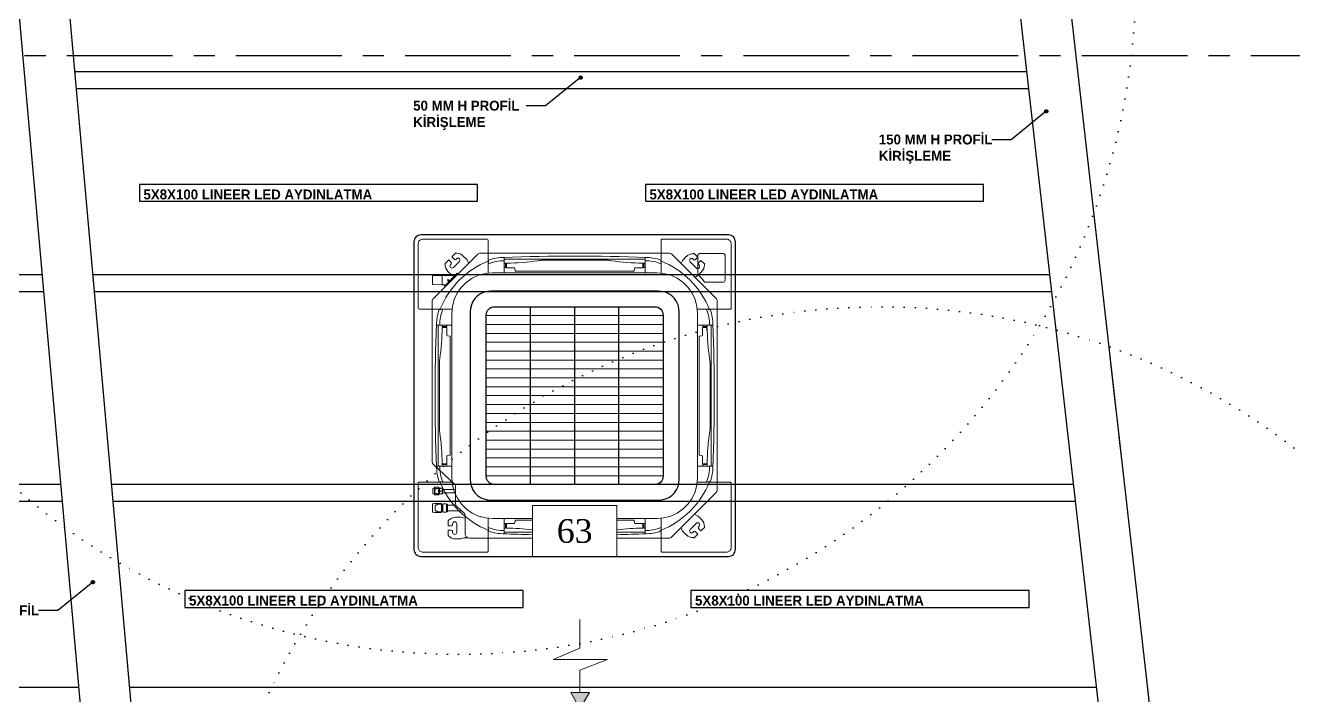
# Model space of a CAD drawing. Header units: millimetres. Extents: x 933584 to 974011, y 4545988 to 4553664.
# Drawn here: x 958302.5 to 958677.4, y 4550650.3 to 4550848.4 of the extents above; entities that cross this region are included whole.
import ezdxf
from ezdxf.enums import TextEntityAlignment as Align

# ---------------------------------------------------------------- set-up
doc = ezdxf.new("R2010")
doc.units = ezdxf.units.MM
for name, pattern in [('568_AVN_KES_01$0$HIDDEN', [0.375, 0.25, -0.125]), ('CENTER', [2, 1.25, -0.25, 0.25, -0.25]), ('DOT2', [3.175, 0, -3.175]), ('HIDDEN', [9.525, 6.35, -3.175]), ('HIDDEN2', [4.7625, 3.175, -1.5875])]:
    doc.linetypes.add(name, pattern=pattern)
doc.layers.get('0').update_dxf_attribs({"color": 255})
for name, color, linetype in [('0-LNS-SLN', 6, 'Continuous'), ('0-LNS-SPL', 13, '568_AVN_KES_01$0$HIDDEN'), ('0-LNS-VLF', 11, 'Continuous'), ('2-SPS-STC', 3, 'Continuous')]:
    doc.layers.add(name, color=color, linetype=linetype)
for name, color, linetype, lineweight in [('_MSMEP_HT_EMİŞ_EKİPMANLARI', 183, 'Continuous', 18), ('_MSMEP_KLİMA_CİHAZLAR', 32, 'Continuous', 25), ('_MSMEP_YT_SPRİNKLER', 1, 'Continuous', 30), ('mimariKIRIS', 251, 'HIDDEN2', 0)]:
    doc.layers.add(name, color=color, linetype=linetype, lineweight=lineweight)
doc.styles.add('Century Gothic_B_3', font='GOTHICB.TTF', dxfattribs={"height": 4})
doc.styles.get("Standard").update_dxf_attribs({"font": 'times.ttf'})

# ---------------------------------------------------------------- blocks, each defined once
blk = doc.blocks.new('vbxcb')
at = {"layer": 'mimariKIRIS', "ltscale": 5}
blk.add_lwpolyline([(942835.91, 4549901.91), (942876.99, 4549538.97), (943141.16, 4549441.35)], dxfattribs=at)
blk = doc.blocks.new('FVGDVG')
at = {"layer": '_MSMEP_HT_EMİŞ_EKİPMANLARI', "color": 7, "ltscale": 20}
for p, q in [((947765.3, 4552506.9), (947765.4, 4552591.8)), ((947765.3, 4552506.9), (947686.3, 4552473.2)), ((947686.3, 4552473.2), (947846.9, 4552473)), ((947846.9, 4552473), (947765.2, 4552441.3)), ((947765.1, 4552375.2), (947765.2, 4552441.3)), ((947342.8, 4552084.7), (947376.5, 4552163.7)), ((947376.5, 4552163.7), (947376.7, 4552003.1)), ((948154.5, 4552163.7), (948154.2, 4552003.1)), ((948188.2, 4552084.7), (948154.5, 4552163.7)), ((947342.8, 4552084.7), (947257.9, 4552084.6)), ((947376.7, 4552003.1), (947408.5, 4552084.8)), ((947474.5, 4552084.9), (947408.5, 4552084.8)), ((948056.5, 4552084.9), (948122.5, 4552084.8)), ((948154.2, 4552003.1), (948122.5, 4552084.8)), ((948188.2, 4552084.7), (948273.1, 4552084.6)), ((947765.1, 4551793.5), (947765.2, 4551727.5)), ((947846.9, 4551695.8), (947765.2, 4551727.5)), ((947686.3, 4551695.5), (947846.9, 4551695.8)), ((947765.3, 4551661.8), (947686.3, 4551695.5)), ((947765.3, 4551661.8), (947765.4, 4551576.9))]:
    blk.add_line(p, q, dxfattribs=at)
at = {"layer": '_MSMEP_HT_EMİŞ_EKİPMANLARI', "color": 253, "lineweight": 0, "ltscale": 10}
for p, q in [((947575.4, 4551894.6), (947955.4, 4552274.6)), ((947955.4, 4551894.6), (947575.4, 4552274.6))]:
    blk.add_line(p, q, dxfattribs=at)
at = {"layer": '_MSMEP_HT_EMİŞ_EKİPMANLARI', "color": 7, "ltscale": 20}
for points in [[(947737.9, 4552375.3), (947793.1, 4552375.2), (947765.4, 4552327.4)], [(947474.4, 4552112.1), (947474.5, 4552056.9), (947522.3, 4552084.6)], [(948056.5, 4552112.1), (948056.5, 4552056.9), (948008.7, 4552084.6)], [(947737.9, 4551793.5), (947793.1, 4551793.6), (947765.4, 4551841.3)]]:
    blk.add_lwpolyline(points, close=True, dxfattribs=at)
at = {"layer": '_MSMEP_HT_EMİŞ_EKİPMANLARI', "ltscale": 10}
for points in [[(947575.4, 4551894.6), (947955.4, 4551894.6), (947955.4, 4552274.6), (947575.4, 4552274.6)], [(947615.4, 4551934.6), (947915.4, 4551934.6), (947915.4, 4552234.6), (947615.4, 4552234.6)]]:
    blk.add_lwpolyline(points, close=True, dxfattribs=at)
at = {"layer": '_MSMEP_HT_EMİŞ_EKİPMANLARI', "color": 253, "lineweight": 0, "ltscale": 10}
for points in [[(947647.4, 4551966.6), (947883.4, 4551966.6), (947883.4, 4552202.6), (947647.4, 4552202.6)], [(947679.4, 4551998.6), (947851.4, 4551998.6), (947851.4, 4552170.6), (947679.4, 4552170.6)], [(947711.4, 4552030.6), (947819.4, 4552030.6), (947819.4, 4552138.6), (947711.4, 4552138.6)]]:
    blk.add_lwpolyline(points, close=True, dxfattribs=at)
at = {"layer": '_MSMEP_HT_EMİŞ_EKİPMANLARI', "color": 7, "ltscale": 20}
for points in [[(947793.1, 4552375.2), (947765.4, 4552327.4), (947737.9, 4552375.3), (947765.4, 4552327.4)], [(947765.4, 4552327.4), (947737.9, 4552375.3), (947793.1, 4552375.2), (947765.4, 4552327.4)], [(947474.5, 4552056.9), (947522.3, 4552084.6), (947474.4, 4552112.1), (947522.3, 4552084.6)], [(947522.3, 4552084.6), (947474.4, 4552112.1), (947474.5, 4552056.9), (947522.3, 4552084.6)], [(948056.5, 4552056.9), (948008.7, 4552084.6), (948056.5, 4552112.1), (948008.7, 4552084.6)], [(948008.7, 4552084.6), (948056.5, 4552112.1), (948056.5, 4552056.9), (948008.7, 4552084.6)], [(947793.1, 4551793.6), (947765.4, 4551841.3), (947737.9, 4551793.5), (947765.4, 4551841.3)], [(947765.4, 4551841.3), (947737.9, 4551793.5), (947793.1, 4551793.6), (947765.4, 4551841.3)]]:
    blk.add_solid(points, dxfattribs=at)
blk = doc.blocks.new('*U1499')
at = {"lineweight": 5}
for p, q in [((-462.6, 450.7), (-462.6, 450.7)), ((-447.9, 462.9), (-258.8, 462.8)), ((255.4, 458), (255.3, 459.2)), ((255.3, 398.2), (255.3, 458)), ((447.9, 462.9), (258.8, 462.8)), ((447.9, 462.9), (450.7, 462.6)), ((450.7, 462.6), (450.7, 462.6)), ((462.9, 447.9), (462.6, 450.7)), ((462.6, 450.7), (462.6, 450.7)), ((-462.9, 447.9), (-462.8, 258.8)), ((-417.4, 287.1), (-287.3, 417.3)), ((-363.2, 410.3), (-351.6, 421.9)), ((-351.6, 421.9), (-350.4, 420.8)), ((-329.4, 412.5), (-319, 402.1)), ((-278.1, 421.1), (278.5, 421.1)), ((417.2, 287.7), (287.7, 417.3)), ((352.2, 420.8), (351.1, 419.7)), ((352.2, 420.8), (363.9, 409.1)), ((364.2, 360.9), (364.2, 415.1)), ((369.2, 420.1), (439.7, 420.1)), ((444.7, 340.1), (444.7, 415.1)), ((462.9, 447.9), (462.8, 258.8)), ((-384.1, 389.4), (-372.4, 401.1)), ((-384.1, 389.4), (-383, 388.3)), ((-372.4, 401.1), (-364.9, 393.6)), ((-367, 387.2), (-364.9, 389.3)), ((-363.2, 410.3), (-355.7, 402.8)), ((-358.6, 378.7), (-340.9, 396.4)), ((-351.5, 402.8), (-349.4, 404.9)), ((-312.6, 392), (-319, 402.1)), ((-255.6, 393.3), (-255.3, 393.6)), ((-255.6, 393.3), (-255.6, 362.4)), ((-255.2, 394.2), (-255.3, 393.8)), ((-255.3, 393.8), (-255.3, 393.8)), ((-255.3, 393.8), (-255.3, 393.7)), ((-255.3, 393.8), (-255.3, 393.8)), ((-255.3, 393.7), (-255.3, 393.6)), ((-255.3, 393.7), (-255.3, 393.7)), ((-255.3, 393.7), (-255.3, 393.7)), ((-255.3, 393.7), (-255.3, 393.7)), ((-255.3, 393.6), (-255.3, 393.6)), ((-255.1, 394.7), (-255.2, 394.2)), ((-255, 395.5), (-255.1, 395.1)), ((-255.1, 395.1), (-255.1, 394.7)), ((-254.9, 396.8), (-255, 396.4)), ((-255, 396.4), (-255, 395.9)), ((-255, 395.9), (-255, 395.5)), ((-254.9, 400.2), (-254.9, 399.3)), ((-254.9, 399.3), (-254.8, 397.8)), ((-254.8, 397.8), (-254.9, 397.2)), ((-254.8, 397.8), (-254.9, 397.2)), ((-254.9, 397.2), (-254.9, 396.8)), ((-208.2, 363), (-208.2, 407.9)), ((-208.2, 391.6), (-204.1, 391.6)), ((-208.2, 378.5), (-204.1, 378.5)), ((208, 403.5), (-208, 403.5)), ((-204.1, 391.6), (-204.1, 378.5)), ((-202.7, 390), (-204.1, 390)), ((-202.7, 380.1), (-204.1, 380.1)), ((-202.7, 390), (-202.7, 380.1)), ((-201.7, 387.9), (-202.7, 387.9)), ((-201.7, 382.2), (-202.7, 382.2)), ((-201.7, 391.8), (-201.7, 387.9)), ((-201.7, 388), (-201.7, 388)), ((-201.7, 387.9), (-201.7, 388)), ((-201.7, 387.8), (-201.7, 387.9)), ((-201.6, 387.6), (-201.7, 387.8)), ((-201.7, 382.2), (-201.6, 382.4)), ((-201.7, 382.1), (-201.7, 382.2)), ((-201.7, 382.2), (-201.7, 379.7)), ((-201.7, 382), (-201.7, 382.1)), ((-201.7, 382), (-201.7, 382)), ((-201.6, 379.7), (-201.7, 379.7)), ((-201.6, 387.4), (-201.6, 387.6)), ((-201.6, 387.1), (-201.6, 387.4)), ((-201.6, 386.8), (-201.6, 387.1)), ((-201.6, 386.5), (-201.6, 386.8)), ((-201.6, 386.2), (-201.6, 386.5)), ((-201.6, 385.8), (-201.6, 386.2)), ((-201.6, 385.4), (-201.6, 385.8)), ((-201.6, 385), (-201.6, 385.4)), ((-201.6, 384.6), (-201.6, 385)), ((-201.6, 384.2), (-201.6, 384.6)), ((-201.6, 383.9), (-201.6, 384.2)), ((-201.6, 383.5), (-201.6, 383.9)), ((-201.6, 383.2), (-201.6, 383.5)), ((-201.6, 382.9), (-201.6, 383.2)), ((-201.6, 382.6), (-201.6, 382.9)), ((-201.6, 382.4), (-201.6, 382.6)), ((-201.6, 379.2), (-201.6, 379.7)), ((-180, 378.2), (-200.6, 378.2)), ((-175.7, 368.9), (-177.1, 375.8)), ((-93.6, 400.1), (0, 400.1)), ((93.6, 400.1), (0, 400.1)), ((175.7, 368.9), (177.1, 375.8)), ((180, 378.2), (200.6, 378.2)), ((201.6, 387.6), (201.7, 387.8)), ((201.6, 387.4), (201.6, 387.6)), ((201.6, 387.1), (201.6, 387.4)), ((201.6, 386.8), (201.6, 387.1)), ((201.6, 386.5), (201.6, 386.8)), ((201.6, 386.2), (201.6, 386.5)), ((201.6, 385.8), (201.6, 386.2)), ((201.6, 385.4), (201.6, 385.8)), ((201.6, 385), (201.6, 385.4)), ((201.6, 384.6), (201.6, 385)), ((201.6, 384.2), (201.6, 384.6)), ((201.6, 383.9), (201.6, 384.2)), ((201.6, 383.5), (201.6, 383.9)), ((201.6, 383.2), (201.6, 383.5)), ((201.6, 382.9), (201.6, 383.2)), ((201.6, 382.6), (201.6, 382.9)), ((201.6, 382.4), (201.6, 382.6)), ((201.7, 382.2), (201.6, 382.4)), ((201.6, 379.7), (201.7, 379.7)), ((201.6, 379.2), (201.6, 379.7)), ((201.7, 391.8), (201.7, 387.9)), ((201.7, 387.9), (201.7, 388)), ((201.7, 388), (201.7, 388)), ((201.7, 387.9), (202.6, 387.9)), ((201.7, 387.8), (201.7, 387.9)), ((201.7, 382.1), (201.7, 382.2)), ((201.7, 382.2), (202.6, 382.2)), ((201.7, 382.2), (201.7, 379.7)), ((201.7, 382), (201.7, 382.1)), ((201.7, 382), (201.7, 382)), ((202.6, 390), (204.1, 390)), ((202.6, 390), (202.6, 380.1)), ((202.6, 380.1), (204.1, 380.1)), ((204.1, 391.6), (204.1, 378.5)), ((208.2, 391.6), (204.1, 391.6)), ((208.2, 378.5), (204.1, 378.5)), ((208.2, 363), (208.2, 407.9)), ((254.9, 399.3), (254.8, 397.8)), ((254.8, 397.8), (254.9, 397.2)), ((254.8, 397.8), (254.9, 397.2)), ((254.9, 400.2), (254.9, 399.3)), ((254.9, 397.2), (254.9, 396.8)), ((254.9, 396.8), (255, 396.4)), ((255, 396.4), (255, 395.9)), ((255, 395.9), (255, 395.5)), ((255, 395.5), (255.1, 395.1)), ((255.1, 395.1), (255.1, 394.7)), ((255.1, 394.7), (255.2, 394.2)), ((255.2, 394.2), (255.3, 393.8)), ((255.3, 393.8), (255.3, 393.7)), ((255.3, 393.8), (255.3, 393.8)), ((255.3, 393.8), (255.3, 393.8)), ((255.3, 393.7), (255.3, 393.7)), ((255.3, 393.7), (255.3, 393.6)), ((255.3, 393.7), (255.3, 393.7)), ((255.3, 393.7), (255.3, 393.7)), ((255.3, 393.6), (255.3, 393.6)), ((255.6, 393.3), (255.3, 393.6)), ((255.6, 393.3), (255.6, 362.4)), ((314.3, 390.6), (319.6, 400.9)), ((330, 411.3), (319.6, 400.9)), ((341.5, 395.3), (359.2, 377.6)), ((350, 403.8), (352.1, 401.7)), ((363.9, 409.1), (356.4, 401.7)), ((373.1, 400), (365.6, 392.5)), ((365.6, 388.2), (367.7, 386.1)), ((373.1, 400), (384.7, 388.3)), ((384.7, 388.3), (383.6, 387.2)), ((-420, 353.2), (-420, 329.1)), ((-392, 354.7), (-419.1, 354.2)), ((-392, 354.9), (-354.7, 354.9)), ((-392, 354.9), (-392, 327.4)), ((-347.1, 361.7), (-383.9, 324.9)), ((-374, 343.3), (-376.1, 341.2)), ((-371.9, 336.9), (-376.1, 341.2)), ((-374.6, 367.2), (-364.2, 356.8)), ((-369.8, 339), (-374, 343.3)), ((-360.5, 354.9), (-364.2, 356.8)), ((-345, 359.5), (-347.1, 361.7)), ((-174.8, 368.1), (0, 368.1)), ((174.8, 368.1), (0, 368.1)), ((321.8, 358.7), (321.8, 358.7)), ((355.3, 349.6), (364.9, 355.7)), ((375.3, 366.1), (364.9, 355.7)), ((-419.1, 328.1), (-392, 327.7)), ((-392, 327.4), (-384.8, 327.4)), ((-381.8, 322.8), (-386.4, 327.4)), ((386.6, 335.1), (439.7, 335.1)), ((-421.2, 277.9), (-421.2, -193.4)), ((-398.2, 255.3), (-459.2, 255.3)), ((-400.1, 254.9), (-399.3, 254.9)), ((-399.3, 254.9), (-397.8, 254.9)), ((-397.8, 254.8), (-397.2, 254.9)), ((-397.8, 254.9), (-397.2, 254.9)), ((-397.2, 254.9), (-396.8, 254.9)), ((-396.8, 254.9), (-396.3, 255)), ((-396.3, 255), (-395.9, 255)), ((-395.9, 255), (-395.5, 255)), ((-395.5, 255), (-395.1, 255.1)), ((-395.1, 255.1), (-394.7, 255.2)), ((-394.7, 255.2), (-394.2, 255.2)), ((-394.2, 255.2), (-393.8, 255.3)), ((-393.8, 255.3), (-393.7, 255.3)), ((-393.8, 255.3), (-393.8, 255.3)), ((-393.8, 255.3), (-393.8, 255.3)), ((-393.7, 255.3), (-393.7, 255.3)), ((-393.7, 255.3), (-393.7, 255.3)), ((-393.7, 255.3), (-393.6, 255.3)), ((-393.7, 255.3), (-393.7, 255.3)), ((-393.3, 255.6), (-393.6, 255.3)), ((-393.6, 255.3), (-393.6, 255.3)), ((-393.3, 255.6), (-362.4, 255.6)), ((-261.5, 236.7), (261.5, 236.7)), ((393.3, 255.6), (362.4, 255.6)), ((393.3, 255.6), (393.6, 255.3)), ((393.6, 255.3), (393.6, 255.3)), ((393.7, 255.3), (393.6, 255.3)), ((393.7, 255.3), (393.7, 255.3)), ((393.7, 255.3), (393.7, 255.3)), ((393.7, 255.3), (393.7, 255.3)), ((393.8, 255.3), (393.7, 255.3)), ((393.8, 255.3), (393.8, 255.3)), ((393.8, 255.3), (393.8, 255.3)), ((394.2, 255.2), (393.8, 255.3)), ((394.7, 255.2), (394.2, 255.2)), ((395.1, 255.1), (394.7, 255.2)), ((395.5, 255), (395.1, 255.1)), ((395.9, 255), (395.5, 255)), ((396.3, 255), (395.9, 255)), ((396.8, 254.9), (396.3, 255)), ((397.2, 254.9), (396.8, 254.9)), ((397.8, 254.9), (397.2, 254.9)), ((397.8, 254.8), (397.2, 254.9)), ((399.3, 254.9), (397.8, 254.9)), ((398.2, 255.3), (458, 255.3)), ((400.1, 254.9), (399.3, 254.9)), ((458, 255.4), (459.2, 255.3)), ((-363, 208.2), (-407.9, 208.2)), ((-403.5, 208), (-403.5, -208)), ((-391.8, 201.7), (-387.8, 201.7)), ((-391.5, 208.2), (-391.5, 204.1)), ((-391.5, 204.1), (-378.4, 204.1)), ((-389.9, 202.7), (-389.9, 204.1)), ((-389.9, 202.7), (-380, 202.7)), ((-388, 201.7), (-388, 201.7)), ((-387.9, 201.7), (-388, 201.7)), ((-387.8, 201.7), (-387.9, 201.7)), ((-387.8, 201.7), (-387.8, 202.7)), ((-387.6, 201.7), (-387.8, 201.7)), ((-387.4, 201.6), (-387.6, 201.7)), ((-387.1, 201.6), (-387.4, 201.6)), ((-386.8, 201.6), (-387.1, 201.6)), ((-386.5, 201.6), (-386.8, 201.6)), ((-386.1, 201.6), (-386.5, 201.6)), ((-385.8, 201.6), (-386.1, 201.6)), ((-385.4, 201.6), (-385.8, 201.6)), ((-385, 201.6), (-385.4, 201.6)), ((-384.6, 201.6), (-385, 201.6)), ((-384.2, 201.6), (-384.6, 201.6)), ((-383.9, 201.6), (-384.2, 201.6)), ((-383.5, 201.6), (-383.9, 201.6)), ((-383.2, 201.6), (-383.5, 201.6)), ((-382.9, 201.6), (-383.2, 201.6)), ((-382.6, 201.6), (-382.9, 201.6)), ((-382.4, 201.7), (-382.6, 201.6)), ((-382.2, 201.7), (-382.4, 201.7)), ((-382.1, 201.7), (-382.2, 201.7)), ((-382.1, 201.7), (-382.1, 202.7)), ((-382, 201.7), (-382.1, 201.7)), ((-382.1, 201.7), (-379.7, 201.7)), ((-382, 201.7), (-382, 201.7)), ((-380, 202.7), (-380, 204.1)), ((-379.7, 201.6), (-379.7, 201.7)), ((-379.2, 201.6), (-379.7, 201.6)), ((-378.4, 208.2), (-378.4, 204.1)), ((-378.2, 180), (-378.2, 200.6)), ((-261.5, 210.4), (261.5, 210.4)), ((363, 208.2), (407.9, 208.2)), ((378.2, 180), (378.2, 200.6)), ((378.4, 208.2), (378.4, 204.1)), ((391.5, 204.1), (378.4, 204.1)), ((379.2, 201.6), (379.7, 201.6)), ((382.1, 201.7), (379.7, 201.7)), ((379.7, 201.6), (379.7, 201.7)), ((380, 202.7), (380, 204.1)), ((389.9, 202.7), (380, 202.7)), ((382, 201.7), (382, 201.7)), ((382, 201.7), (382.1, 201.7)), ((382.1, 201.7), (382.1, 202.7)), ((382.1, 201.7), (382.2, 201.7)), ((382.2, 201.7), (382.4, 201.7)), ((382.4, 201.7), (382.6, 201.6)), ((382.6, 201.6), (382.9, 201.6)), ((382.9, 201.6), (383.2, 201.6)), ((383.2, 201.6), (383.5, 201.6)), ((383.5, 201.6), (383.9, 201.6)), ((383.9, 201.6), (384.2, 201.6)), ((384.2, 201.6), (384.6, 201.6)), ((384.6, 201.6), (385, 201.6)), ((385, 201.6), (385.4, 201.6)), ((385.4, 201.6), (385.8, 201.6)), ((385.8, 201.6), (386.1, 201.6)), ((386.1, 201.6), (386.5, 201.6)), ((386.5, 201.6), (386.8, 201.6)), ((386.8, 201.6), (387.1, 201.6)), ((387.1, 201.6), (387.4, 201.6)), ((387.4, 201.6), (387.6, 201.7)), ((387.6, 201.7), (387.8, 201.7)), ((387.8, 201.7), (387.8, 202.7)), ((387.8, 201.7), (387.9, 201.7)), ((391.8, 201.7), (387.8, 201.7)), ((387.9, 201.7), (388, 201.7)), ((388, 201.7), (388, 201.7)), ((389.9, 202.7), (389.9, 204.1)), ((391.5, 208.2), (391.5, 204.1)), ((403.5, -208), (403.5, 208)), ((-368.9, 175.7), (-375.7, 177.1)), ((-368.1, 174.8), (-368.1, 0)), ((-261.5, 184.1), (261.5, 184.1)), ((-261.5, 157.8), (261.5, 157.8)), ((368.1, 174.8), (368.1, 0)), ((368.9, 175.7), (375.7, 177.1)), ((-261.5, 131.5), (261.5, 131.5)), ((-400.1, 93.6), (-400.1, 0)), ((-261.5, 105.2), (261.5, 105.2)), ((-261.5, 78.9), (261.5, 78.9)), ((400.1, 93.6), (400.1, 0)), ((-261.5, 52.6), (261.5, 52.6)), ((-400.1, -93.6), (-400.1, 0)), ((-368.1, -174.7), (-368.1, 0)), ((-261.5, 26.3), (261.5, 26.3)), ((-261.5, 0), (261.5, 0)), ((368.1, -174.7), (368.1, 0)), ((400.1, -93.6), (400.1, 0)), ((-261.5, -26.3), (261.5, -26.3)), ((-261.5, -52.6), (261.5, -52.6)), ((-261.5, -78.9), (261.5, -78.9)), ((-261.5, -105.2), (261.5, -105.2)), ((-261.5, -131.5), (261.5, -131.5)), ((-378.2, -180), (-378.2, -200.5)), ((-368.9, -175.7), (-375.7, -177.1)), ((-261.5, -157.8), (261.5, -157.8)), ((-261.5, -184.1), (261.5, -184.1)), ((368.9, -175.7), (375.7, -177.1)), ((378.2, -180), (378.2, -200.5)), ((-416.5, -204.4), (-355.4, -261.2)), ((-363, -208.2), (-407.9, -208.2)), ((-391.8, -201.7), (-387.8, -201.7)), ((-391.5, -204), (-378.4, -204)), ((-391.5, -208.2), (-391.5, -204)), ((-389.9, -202.6), (-389.9, -204)), ((-389.9, -202.6), (-380, -202.6)), ((-388, -201.7), (-388, -201.7)), ((-387.9, -201.7), (-388, -201.7)), ((-387.8, -201.6), (-387.9, -201.7)), ((-387.6, -201.6), (-387.8, -201.6)), ((-387.8, -201.7), (-387.8, -202.6)), ((-387.4, -201.6), (-387.6, -201.6)), ((-387.1, -201.6), (-387.4, -201.6)), ((-386.8, -201.6), (-387.1, -201.6)), ((-386.5, -201.6), (-386.8, -201.6)), ((-386.1, -201.6), (-386.5, -201.6)), ((-385.8, -201.6), (-386.1, -201.6)), ((-385.4, -201.6), (-385.8, -201.6)), ((-385, -201.6), (-385.4, -201.6)), ((-384.6, -201.6), (-385, -201.6)), ((-384.2, -201.6), (-384.6, -201.6)), ((-383.9, -201.6), (-384.2, -201.6)), ((-383.5, -201.6), (-383.9, -201.6)), ((-383.2, -201.6), (-383.5, -201.6)), ((-382.9, -201.6), (-383.2, -201.6)), ((-382.6, -201.6), (-382.9, -201.6)), ((-382.4, -201.6), (-382.6, -201.6)), ((-382.2, -201.6), (-382.4, -201.6)), ((-382.1, -201.7), (-382.2, -201.6)), ((-382, -201.7), (-382.1, -201.7)), ((-382.1, -201.7), (-382.1, -202.6)), ((-382.1, -201.7), (-379.7, -201.7)), ((-382, -201.7), (-382, -201.7)), ((-380, -202.6), (-380, -204)), ((-379.2, -201.5), (-379.7, -201.5)), ((-379.7, -201.5), (-379.7, -201.7)), ((-378.4, -208.2), (-378.4, -204)), ((-261.5, -210.4), (261.5, -210.4)), ((363, -208.2), (407.9, -208.2)), ((378.4, -208.2), (378.4, -204)), ((391.5, -204), (378.4, -204)), ((379.2, -201.5), (379.7, -201.5)), ((379.7, -201.5), (379.7, -201.7)), ((382.1, -201.7), (379.7, -201.7)), ((380, -202.6), (380, -204)), ((389.9, -202.6), (380, -202.6)), ((382, -201.7), (382.1, -201.7)), ((382, -201.7), (382, -201.7)), ((382.1, -201.7), (382.2, -201.6)), ((382.1, -201.7), (382.1, -202.6)), ((382.2, -201.6), (382.4, -201.6)), ((382.4, -201.6), (382.6, -201.6)), ((382.6, -201.6), (382.9, -201.6)), ((382.9, -201.6), (383.2, -201.6)), ((383.2, -201.6), (383.5, -201.6)), ((383.5, -201.6), (383.9, -201.6)), ((383.9, -201.6), (384.2, -201.6)), ((384.2, -201.6), (384.6, -201.6)), ((384.6, -201.6), (385, -201.6)), ((385, -201.6), (385.4, -201.6)), ((385.4, -201.6), (385.8, -201.6)), ((385.8, -201.6), (386.1, -201.6)), ((386.1, -201.6), (386.5, -201.6)), ((386.5, -201.6), (386.8, -201.6)), ((386.8, -201.6), (387.1, -201.6)), ((387.1, -201.6), (387.4, -201.6)), ((387.4, -201.6), (387.6, -201.6)), ((387.6, -201.6), (387.8, -201.6)), ((387.8, -201.6), (387.9, -201.7)), ((387.8, -201.7), (387.8, -202.6)), ((391.8, -201.7), (387.8, -201.7)), ((387.9, -201.7), (388, -201.7)), ((388, -201.7), (388, -201.7)), ((389.9, -202.6), (389.9, -204)), ((391.5, -208.2), (391.5, -204)), ((-462.9, -447.9), (-462.8, -258.8)), ((-458, -255.4), (-459.2, -255.3)), ((-398.2, -255.3), (-458, -255.3)), ((-400.1, -254.8), (-399.3, -254.9)), ((-399.3, -254.9), (-397.8, -254.8)), ((-397.8, -254.8), (-397.2, -254.9)), ((-397.8, -254.8), (-397.2, -254.9)), ((-397.2, -254.9), (-396.8, -254.9)), ((-396.8, -254.9), (-396.3, -254.9)), ((-396.3, -254.9), (-395.9, -255)), ((-395.9, -255), (-395.5, -255)), ((-395.5, -255), (-395.1, -255.1)), ((-395.1, -255.1), (-394.7, -255.1)), ((-394.7, -255.1), (-394.2, -255.2)), ((-394.2, -255.2), (-393.8, -255.3)), ((-393.8, -255.3), (-393.7, -255.3)), ((-393.8, -255.3), (-393.8, -255.3)), ((-393.8, -255.3), (-393.8, -255.3)), ((-393.7, -255.3), (-393.6, -255.3)), ((-393.7, -255.3), (-393.7, -255.3)), ((-393.7, -255.3), (-393.7, -255.3)), ((-393.7, -255.3), (-393.7, -255.3)), ((-393.6, -255.3), (-393.6, -255.3)), ((-393.3, -255.6), (-393.6, -255.3)), ((-393.3, -255.6), (-362.4, -255.6)), ((-261.5, -236.7), (261.5, -236.7)), ((393.3, -255.6), (362.4, -255.6)), ((393.3, -255.6), (393.6, -255.3)), ((393.7, -255.3), (393.6, -255.3)), ((393.6, -255.3), (393.6, -255.3)), ((393.7, -255.3), (393.7, -255.3)), ((393.7, -255.3), (393.7, -255.3)), ((393.7, -255.3), (393.7, -255.3)), ((393.8, -255.3), (393.7, -255.3)), ((394.2, -255.2), (393.8, -255.3)), ((393.8, -255.3), (393.8, -255.3)), ((393.8, -255.3), (393.8, -255.3)), ((394.7, -255.1), (394.2, -255.2)), ((395.1, -255.1), (394.7, -255.1)), ((395.5, -255), (395.1, -255.1)), ((395.9, -255), (395.5, -255)), ((396.3, -254.9), (395.9, -255)), ((396.8, -254.9), (396.3, -254.9)), ((397.2, -254.9), (396.8, -254.9)), ((397.8, -254.8), (397.2, -254.9)), ((397.8, -254.8), (397.2, -254.9)), ((399.3, -254.9), (397.8, -254.8)), ((398.2, -255.3), (458, -255.3)), ((400.1, -254.8), (399.3, -254.9)), ((458, -255.4), (459.2, -255.3)), ((462.9, -447.9), (462.8, -258.8)), ((-419.7, -274.5), (-419.7, -289.5)), ((-411.2, -275.3), (-414.2, -278.3)), ((-414.2, -285.8), (-414.2, -278.3)), ((-414.2, -285.8), (-411.2, -288.8)), ((-402.2, -271), (-413.5, -271)), ((-402.2, -293), (-413.5, -293)), ((-408.7, -275.3), (-411.2, -275.3)), ((-408.7, -288.8), (-411.2, -288.8)), ((-408.7, -275.3), (-408.7, -274.1)), ((-401.7, -274.1), (-408.7, -274.1)), ((-408.7, -290), (-408.7, -288.8)), ((-401.7, -290), (-408.7, -290)), ((-401.7, -271.5), (-402.2, -271)), ((-401.7, -292.5), (-402.2, -293)), ((-401.7, -271.5), (-401.7, -292.5)), ((-400.2, -274.1), (-401.7, -274.1)), ((-399.2, -275.3), (-401.7, -275.3)), ((-399.2, -288.8), (-401.7, -288.8)), ((-400.2, -290), (-401.7, -290)), ((-400.2, -290), (-400.2, -274.1)), ((-399.2, -274.7), (-398.8, -273.9)), ((-399.2, -289.4), (-399.2, -274.7)), ((-399.2, -289.4), (-398.8, -290.1)), ((-391.6, -273.9), (-398.8, -273.9)), ((-391.6, -290.1), (-398.8, -290.1)), ((-392.6, -282), (-397.8, -282)), ((-391.2, -274.7), (-391.6, -273.9)), ((-391.2, -289.4), (-391.6, -290.1)), ((-391.2, -289.4), (-391.2, -274.7)), ((-391.2, -277.3), (-352.7, -277.3)), ((-391.2, -286.8), (-352.7, -286.8)), ((-352.7, -267.4), (-352.7, -318.3)), ((417.2, -287.2), (287.1, -417.3)), ((-420, -344), (-420, -320)), ((-414.1, -318.5), (-394.5, -318.5)), ((-412.7, -325.5), (-409.7, -322.5)), ((-412.7, -338.5), (-412.7, -325.5)), ((-405.7, -322.5), (-409.7, -322.5)), ((-405.7, -322.5), (-405.7, -320.9)), ((-394, -320.9), (-405.7, -320.9)), ((-394, -319), (-394.5, -318.5)), ((-394, -345), (-394, -319)), ((-392.7, -320.9), (-394, -320.9)), ((-389.7, -322.5), (-394, -322.5)), ((-392.7, -343.1), (-392.7, -320.9)), ((-389.7, -321.6), (-388.7, -320)), ((-389.7, -342.4), (-389.7, -321.6)), ((-379.6, -320), (-388.7, -320)), ((-378.7, -321.6), (-379.6, -320)), ((-375.7, -320.9), (-379.1, -320.9)), ((-378.7, -342.4), (-378.7, -321.6)), ((-375.7, -343.1), (-375.7, -320.9)), ((-375.7, -324.1), (-351.2, -324.1)), ((-349.1, -326.7), (-327, -347.2)), ((-414.1, -345.5), (-394.5, -345.5)), ((-409.7, -341.5), (-412.7, -338.5)), ((-405.7, -341.5), (-409.7, -341.5)), ((-405.7, -343.1), (-405.7, -341.5)), ((-394, -343.1), (-405.7, -343.1)), ((-394, -345), (-394.5, -345.5)), ((-389.7, -341.5), (-394, -341.5)), ((-392.7, -343.1), (-394, -343.1)), ((-389.7, -342.4), (-388.7, -344)), ((-388.7, -344), (-379.6, -344)), ((-378.7, -342.4), (-379.6, -344)), ((-375.7, -343.1), (-379.1, -343.1)), ((-375.7, -340), (-334.8, -340)), ((-374.4, -368.5), (-372.8, -368.5)), ((-374.4, -385), (-374.4, -368.5)), ((-352.1, -359.5), (-337.3, -359.5)), ((-324.2, -362.5), (-337.3, -359.5)), ((-324.2, -353.5), (-324.2, -408.1)), ((-321.8, -358.7), (-321.8, -358.7)), ((-278.6, -357.7), (-277.8, -358)), ((-277.8, -358), (-277, -358.3)), ((-277, -358.3), (-276.1, -358.3)), ((-276.1, -358.3), (-276.1, -358.3)), ((-255.6, -393.3), (-255.6, -362.4)), ((-208.2, -363), (-208.2, -407.9)), ((-175.7, -368.9), (-177.1, -375.7)), ((-174.8, -368.1), (-125, -368.1)), ((174.8, -368.1), (125, -368.1)), ((175.7, -368.9), (177.1, -375.7)), ((208.2, -363), (208.2, -407.9)), ((255.6, -393.3), (255.6, -362.4)), ((354.1, -350.3), (364.9, -355.8)), ((375.3, -366.2), (364.9, -355.8)), ((-374.4, -385), (-363.8, -385)), ((-374.4, -414.5), (-374.4, -398)), ((-374.4, -398), (-363.8, -398)), ((-360.8, -382), (-360.8, -379)), ((-360.8, -404), (-360.8, -401)), ((-348.8, -404), (-348.8, -379)), ((-255.6, -393.3), (-255.3, -393.6)), ((-255.3, -393.7), (-255.3, -393.6)), ((-255.3, -393.6), (-255.3, -393.6)), ((-255.3, -393.6), (-255.3, -393.6)), ((-255.3, -393.7), (-255.3, -393.7)), ((-255.3, -393.7), (-255.3, -393.7)), ((-255.3, -393.8), (-255.3, -393.7)), ((-255.3, -393.8), (-255.3, -393.8)), ((-255.3, -393.8), (-255.3, -393.8)), ((-255.2, -394.2), (-255.3, -393.8)), ((-255.3, -398.2), (-255.3, -458)), ((-255.1, -394.6), (-255.2, -394.2)), ((-255.1, -395.1), (-255.1, -394.6)), ((-255, -395.5), (-255.1, -395.1)), ((-255, -395.9), (-255, -395.5)), ((-255, -396.3), (-255, -395.9)), ((-254.9, -396.8), (-255, -396.3)), ((-254.9, -397.2), (-254.9, -396.8)), ((-254.8, -397.8), (-254.9, -397.2)), ((-254.8, -397.8), (-254.9, -397.2)), ((-254.9, -399.3), (-254.8, -397.8)), ((-254.9, -400.1), (-254.9, -399.3)), ((-208.2, -378.4), (-204.1, -378.4)), ((-208.2, -391.5), (-204.1, -391.5)), ((-208, -403.5), (-125, -403.5)), ((-204.1, -391.5), (-204.1, -378.4)), ((-202.7, -380), (-204.1, -380)), ((-202.7, -389.9), (-204.1, -389.9)), ((-202.7, -389.9), (-202.7, -380)), ((-201.7, -382.1), (-202.7, -382.1)), ((-201.7, -387.8), (-202.7, -387.8)), ((-201.6, -379.7), (-201.7, -379.7)), ((-201.7, -382.1), (-201.7, -379.7)), ((-201.7, -382), (-201.7, -382.1)), ((-201.7, -382), (-201.7, -382)), ((-201.7, -382.1), (-201.7, -382.2)), ((-201.7, -382.2), (-201.6, -382.4)), ((-201.6, -387.6), (-201.7, -387.8)), ((-201.7, -391.8), (-201.7, -387.8)), ((-201.7, -387.8), (-201.7, -387.9)), ((-201.7, -387.9), (-201.7, -388)), ((-201.7, -388), (-201.7, -388)), ((-201.6, -379.2), (-201.6, -379.7)), ((-201.6, -382.4), (-201.6, -382.6)), ((-201.6, -382.6), (-201.6, -382.9)), ((-201.6, -382.9), (-201.6, -383.2)), ((-201.6, -383.2), (-201.6, -383.5)), ((-201.6, -383.5), (-201.6, -383.8)), ((-201.6, -383.8), (-201.6, -384.2)), ((-201.6, -384.2), (-201.6, -384.6)), ((-201.6, -384.6), (-201.6, -385)), ((-201.6, -385), (-201.6, -385.4)), ((-201.6, -385.4), (-201.6, -385.8)), ((-201.6, -385.8), (-201.6, -386.1)), ((-201.6, -386.1), (-201.6, -386.5)), ((-201.6, -386.5), (-201.6, -386.8)), ((-201.6, -386.8), (-201.6, -387.1)), ((-201.6, -387.1), (-201.6, -387.4)), ((-201.6, -387.4), (-201.6, -387.6)), ((-180, -378.2), (-200.6, -378.2)), ((125, -403.5), (208, -403.5)), ((180, -378.2), (200.6, -378.2)), ((201.6, -379.2), (201.6, -379.7)), ((201.6, -379.7), (201.7, -379.7)), ((201.7, -382.2), (201.6, -382.4)), ((201.6, -382.4), (201.6, -382.6)), ((201.6, -382.6), (201.6, -382.9)), ((201.6, -382.9), (201.6, -383.2)), ((201.6, -383.2), (201.6, -383.5)), ((201.6, -383.5), (201.6, -383.8)), ((201.6, -383.8), (201.6, -384.2)), ((201.6, -384.2), (201.6, -384.6)), ((201.6, -384.6), (201.6, -385)), ((201.6, -385), (201.6, -385.4)), ((201.6, -385.4), (201.6, -385.8)), ((201.6, -385.8), (201.6, -386.1)), ((201.6, -386.1), (201.6, -386.5)), ((201.6, -386.5), (201.6, -386.8)), ((201.6, -386.8), (201.6, -387.1)), ((201.6, -387.1), (201.6, -387.4)), ((201.6, -387.4), (201.6, -387.6)), ((201.6, -387.6), (201.7, -387.8)), ((201.7, -382.1), (201.7, -379.7)), ((201.7, -382), (201.7, -382.1)), ((201.7, -382), (201.7, -382)), ((201.7, -382.1), (201.7, -382.2)), ((201.7, -382.1), (202.6, -382.1)), ((201.7, -391.8), (201.7, -387.8)), ((201.7, -387.8), (202.6, -387.8)), ((201.7, -387.8), (201.7, -387.9)), ((201.7, -387.9), (201.7, -388)), ((201.7, -388), (201.7, -388)), ((202.6, -389.9), (202.6, -380)), ((202.6, -380), (204.1, -380)), ((202.6, -389.9), (204.1, -389.9)), ((204.1, -391.5), (204.1, -378.4)), ((208.2, -378.4), (204.1, -378.4)), ((208.2, -391.5), (204.1, -391.5)), ((254.8, -397.8), (254.9, -397.2)), ((254.8, -397.8), (254.9, -397.2)), ((254.9, -399.3), (254.8, -397.8)), ((254.9, -396.8), (255, -396.3)), ((254.9, -397.2), (254.9, -396.8)), ((254.9, -400.1), (254.9, -399.3)), ((255, -395.5), (255.1, -395.1)), ((255, -395.9), (255, -395.5)), ((255, -396.3), (255, -395.9)), ((255.1, -394.6), (255.2, -394.2)), ((255.1, -395.1), (255.1, -394.6)), ((255.2, -394.2), (255.3, -393.8)), ((255.6, -393.3), (255.3, -393.6)), ((255.3, -393.6), (255.3, -393.6)), ((255.3, -393.6), (255.3, -393.6)), ((255.3, -393.7), (255.3, -393.6)), ((255.3, -393.7), (255.3, -393.7)), ((255.3, -393.8), (255.3, -393.7)), ((255.3, -393.7), (255.3, -393.7)), ((255.3, -393.8), (255.3, -393.8)), ((255.3, -393.8), (255.3, -393.8)), ((255.3, -398.2), (255.3, -458)), ((313.3, -391.1), (319.6, -401.1)), ((330, -411.5), (319.6, -401.1)), ((359.2, -377.7), (341.5, -395.4)), ((352.1, -401.8), (350, -403.9)), ((363.9, -409.3), (352.2, -420.9)), ((363.9, -409.3), (356.4, -401.8)), ((367.7, -386.2), (365.6, -388.4)), ((373.1, -400.1), (365.6, -392.6)), ((384.7, -388.4), (373.1, -400.1)), ((384.7, -388.4), (383.6, -387.3)), ((-462.9, -447.9), (-462.6, -450.7)), ((-374.4, -414.5), (-372.8, -414.5)), ((-352.1, -423.5), (-337.3, -423.5)), ((-327.9, -420.5), (-337.3, -423.5)), ((-327.9, -420.5), (-315, -420.5)), ((-125, -421.1), (-311.2, -421.1)), ((277.9, -421.1), (125, -421.1)), ((352.2, -420.9), (351.1, -419.8)), ((462.9, -447.9), (462.6, -450.7)), ((-462.6, -450.7), (-462.6, -450.7)), ((-450.7, -462.6), (-450.7, -462.6)), ((-447.9, -462.9), (-450.7, -462.6)), ((-447.9, -462.9), (-258.8, -462.8)), ((-255.4, -458), (-255.3, -459.2)), ((255.4, -458), (255.3, -459.2)), ((447.9, -462.9), (258.8, -462.8)), ((447.9, -462.9), (450.7, -462.6)), ((450.7, -462.6), (450.7, -462.6)), ((462.6, -450.7), (462.6, -450.7))]:
    blk.add_line(p, q, dxfattribs=at)
at = {"lineweight": -2}
for p, q in [((-130.8, -263), (-130.8, 263)), ((0, -263), (0, 263)), ((130.6, -263), (130.6, 263))]:
    blk.add_line(p, q, dxfattribs=at)
for points in [[(-455, -475), (455, -475, 0.414214), (475, -455), (475, 455, 0.414214), (455, 475), (-455, 475, 0.414214), (-475, 455), (-475, -455, 0.414214)], [(-261.5, -238), (-261.5, 238, -0.414214), (-236.5, 263), (236.5, 263, -0.414214), (261.5, 238), (261.5, -238, -0.414214), (236.5, -263), (-236.5, -263, -0.414214)]]:
    blk.add_lwpolyline(points, format="xyb", close=True, dxfattribs=at)
at = {"lineweight": 5}
for points in [[(-255.3, 398.2), (-255.3, 459.2, 0.408936), (-258.8, 462.8)], [(417.2, -287.2, 0.198912), (421, -278), (421, 278.5, 0.198912), (417.2, 287.7)]]:
    blk.add_lwpolyline(points, format="xyb", dxfattribs=at)
blk.add_lwpolyline([(-125, -363), (-243.1, -363), (-263.7, -361.3), (-283.9, -355.9), (-302.9, -347.1), (-320.1, -335.1), (-334.9, -320.3), (-346.9, -303.1), (-355.8, -284.2), (-361.2, -263.9), (-363, -243.1), (-363, 243.1), (-361.3, 263.7), (-355.9, 283.9), (-347.1, 302.9), (-335.1, 320.1), (-320.3, 334.9), (-303.1, 346.9), (-284.2, 355.8), (-263.9, 361.2), (-243.1, 363), (243.1, 363), (263.7, 361.3), (283.9, 355.9), (302.9, 347.1), (320.1, 335.1), (334.9, 320.3), (346.9, 303.1), (355.8, 284.2), (361.2, 263.9), (363, 243.1), (363, -243.1), (361.3, -263.7), (355.9, -283.9), (347.1, -302.9), (335.1, -320.1), (320.3, -334.9), (303.1, -346.9), (284.2, -355.8), (263.9, -361.2), (243.1, -363), (125, -363)], dxfattribs=at)
at = {"lineweight": -2}
blk.add_lwpolyline([(294.8, -287), (301, -278.2), (305.5, -268.4), (308.3, -257.9), (309.2, -247.3), (309.2, 247.3), (308.3, 258), (305.5, 268.5), (300.9, 278.3), (294.7, 287.2), (287, 294.8), (278.2, 301), (268.4, 305.5), (257.9, 308.3), (247.3, 309.2), (-247.3, 309.2), (-258, 308.3), (-268.5, 305.5), (-278.3, 300.9), (-287.2, 294.7), (-294.8, 287), (-301, 278.2), (-305.5, 268.4), (-308.3, 257.9), (-309.2, 247.3), (-309.2, -247.3), (-308.3, -258), (-305.5, -268.5), (-300.9, -278.3), (-294.7, -287.2), (-287, -294.8), (-278.2, -301), (-268.4, -305.5), (-257.9, -308.3), (-247.3, -309.2), (247.3, -309.2), (258, -308.3), (268.5, -305.5), (278.3, -300.9), (287.2, -294.7)], close=True, dxfattribs=at)
at = {"lineweight": 5}
blk.add_lwpolyline([(-125, -475), (125, -475), (125, -325), (-125, -325)], close=True, dxfattribs=at)
for centre, radius, start, end in [((-447.9, 447.9), 15, 89.8721, 180.1279), ((258.8, 459.3), 3.49, 89.9805, 180.8469), ((447.9, 447.9), 15, 45.0062, 79.3339), ((447.9, 447.9), 15, 10.666, 44.9938), ((-349.5, 392.3), 28.5, 45, 91.8264), ((-278.1, 408.1), 13, 90, 135), ((0, -4669.3), 5082, 87.6202, 92.3804), ((278.5, 408.1), 13, 45, 90), ((350.2, 391.2), 28.5, 88.1736, 135), ((369.2, 415.1), 5, 90, 180), ((439.7, 415.1), 5, 0, 90), ((-354.5, 387.4), 28.5, 178.1736, 225), ((-362.8, 383), 6, 135, 315), ((-367, 391.5), 3, 315, 45), ((-353.6, 404.9), 3, 225, 315), ((-345.1, 400.7), 6, 315, 135), ((-157, 157), 260.4, 112.0997, 135), ((-214, 299), 99.6, 86.6907, 114.7031), ((-214, 299), 109.1, 86.9787, 111.9891), ((-201.2, 991.8), 600, 269.9571, 278.8451), ((-200.6, 379.2), 1, 180, 270), ((-180, 375.2), 3, 11.2326, 90), ((-93.6, 300.1), 100, 90, 98.8451), ((93.6, 300.1), 100, 81.1549, 90), ((201.2, 991.8), 600, 261.1549, 270.0429), ((180, 375.2), 3, 90, 168.7674), ((200.6, 379.2), 1, 270, 0), ((214, 299), 109.1, 68.0109, 93.0213), ((214, 299), 99.6, 65.2969, 93.3093), ((157, 157), 260.4, 45, 67.9301), ((345.8, 399.5), 6, 45, 225), ((354.2, 403.8), 3, 225, 315), ((363.4, 381.9), 6, 225, 45), ((367.7, 390.3), 3, 135, 225), ((355.1, 386.2), 28.5, 315, 1.8264), ((-419, 353.2), 1, 90.9548, 180), ((-157, 157), 260.4, 135, 157.9004), ((-354.7, 356.9), 2, 270, 315), ((-157, 157), 260.4, 126.0411, 126.2281), ((-174.8, 369.1), 1, 191.2326, 270), ((174.8, 369.1), 1, 270, 348.7674), ((157, 157), 260.4, 53.765, 53.9589), ((157, 157), 260.4, 51.2558, 51.3215), ((157, 157), 260.4, 22.0699, 45), ((369.2, 360.9), 5, 180, 223.4455), ((211.4, 211.4), 212.4, 36.3121, 43.4455), ((439.7, 340.1), 5, 270, 0), ((-419, 329.1), 1, 180, 269.0452), ((-384.8, 326), 1.4, 315, 90), ((386.6, 340.1), 5, 216.3121, 270), ((-408.2, 277.9), 13, 135, 180), ((-459.2, 258.9), 3.58, 180.5358, 269.5007), ((-299, 214), 109.1, 158.0109, 183.0213), ((-299, 214), 99.6, 155.2969, 183.3093), ((299, 214), 99.6, 356.6907, 24.7031), ((299, 214), 109.1, 356.9787, 21.9891), ((459.3, 258.8), 3.49, 269.1527, 0.0198), ((4669.3, 0), 5082, 177.6202, 182.3804), ((-991.8, 201.3), 600, 351.1549, 0.0429), ((-379.2, 200.6), 1, 0, 90), ((379.2, 200.6), 1, 90, 180), ((991.8, 201.3), 600, 179.9571, 188.8451), ((-4669.3, 0), 5082, 357.6202, 2.3804), ((-375.2, 180), 3, 180, 258.7674), ((-369.1, 174.8), 1, 0, 78.7674), ((369.1, 174.8), 1, 101.2326, 180), ((375.2, 180), 3, 281.2326, 0), ((-300.1, 93.6), 100, 171.1549, 180), ((300.1, 93.6), 100, 0, 8.8451), ((-300.1, -93.6), 100, 180, 188.8451), ((-991.8, -201.2), 600, 359.9571, 8.8451), ((991.8, -201.2), 600, 171.1549, 180.0429), ((300.1, -93.6), 100, 351.1549, 0), ((-375.2, -180), 3, 101.2326, 180), ((-369.1, -174.7), 1, 281.2326, 0), ((369.1, -174.7), 1, 180, 258.7674), ((375.2, -180), 3, 0, 78.7674), ((-406.2, -193.4), 15, 180, 227.0404), ((-299, -214), 109.1, 176.9787, 201.9891), ((-299, -214), 99.6, 176.6907, 204.7031), ((-379.2, -200.5), 1, 270, 0), ((379.2, -200.5), 1, 180, 270), ((299, -214), 99.6, 335.2969, 3.3093), ((299, -214), 109.1, 338.0109, 3.0213), ((-459.3, -258.8), 3.49, 89.1527, 180.0199), ((-157, -157), 260.4, 202.07, 225), ((-361.2, -267.4), 8.5, 0, 46.762), ((157, -157), 260.4, 315, 337.93), ((459.3, -258.8), 3.49, 359.9805, 90.8469), ((-421.2, -264.6), 10, 278.6346, 320.3076), ((-421.2, -299.4), 10, 39.6924, 81.3654), ((-405.1, -276.5), 9.17, 143.1302, 216.8698), ((-405.1, -287.5), 9.17, 143.1302, 216.8698), ((-409.7, -276.5), 7.97, 316.3667, 43.6333), ((-409.7, -287.5), 7.97, 316.3667, 43.6333), ((-392.7, -278), 6.51, 141.4563, 218.5437), ((-392.7, -286.1), 6.51, 141.4563, 218.5437), ((-397.7, -278), 6.51, 321.4563, 38.5437), ((-397.7, -286.1), 6.51, 321.4562, 38.5438), ((-419.4, -310), 10, 266.7744, 301.9602), ((-341.2, -318.3), 11.5, 180, 227.083), ((-419.4, -354), 10, 58.0398, 93.2256), ((-352.1, -388), 28.5, 90, 136.8264), ((-354.8, -379), 6, 0, 180), ((-157, -157), 260.4, 225, 247.93), ((-332.7, -353.5), 8.5, 0, 47.083), ((-157, -157), 260.4, 231.2589, 231.3238), ((-157, -157), 260.4, 233.7643, 233.9589), ((-174.8, -369.1), 1, 90, 168.7674), ((174.8, -369.1), 1, 11.2326, 90), ((157, -157), 260.4, 292.0699, 315), ((355.1, -386.4), 28.5, 358.1736, 45), ((-363.8, -382), 3, 270, 0), ((-363.8, -401), 3, 0, 90), ((-354.8, -404), 6, 180, 0), ((-311.2, -408.1), 13, 180, 270), ((-214, -298.9), 99.6, 245.2969, 273.3093), ((-214, -298.9), 109.1, 248.0109, 273.0213), ((0, 4669.4), 5082, 267.6202, 268.5906), ((-201.2, -991.8), 600, 82.6993, 90.0429), ((-200.6, -379.2), 1, 90, 180), ((-180, -375.2), 3, 270, 348.7674), ((201.2, -991.8), 600, 89.9571, 97.3007), ((0, 4669.4), 5082, 271.4094, 272.3804), ((180, -375.2), 3, 191.2326, 270), ((200.6, -379.2), 1, 0, 90), ((214, -298.9), 99.6, 266.6907, 294.7031), ((214, -298.9), 109.1, 266.9787, 291.9891), ((350.2, -391.3), 28.5, 225, 271.8264), ((345.8, -399.7), 6, 135, 315), ((354.2, -403.9), 3, 45, 135), ((363.4, -382), 6, 315, 135), ((367.7, -390.5), 3, 135, 225), ((-352.1, -395), 28.5, 223.1736, 270), ((277.9, -408.1), 13, 270, 315), ((-447.9, -447.9), 15, 190.666, 224.9938), ((-447.9, -447.9), 15, 225.0062, 259.334), ((-258.8, -459.3), 3.49, 269.9805, 0.8469), ((258.8, -459.3), 3.49, 179.1527, 270.0198), ((447.9, -447.9), 15, 280.666, 314.9938), ((447.9, -447.9), 15, 315.0062, 349.3339)]:
    blk.add_arc(centre, radius, start, end, dxfattribs=at)
blk.add_text('63', height=70, dxfattribs=at).set_placement((0, -400), align=Align.MIDDLE_CENTER)
blk = doc.blocks.new('CVBXCBV')
at = {"linetype": 'CENTER', "ltscale": 25}
blk.add_lwpolyline([(937701.09, 4551339.49), (936057.32, 4551339.49)], dxfattribs=at)

msp = doc.modelspace()

# ---------------------------------------------------------------- hatches: boundary and pattern name
at = {"layer": '0-LNS-VLF', "linetype": 'HIDDEN', "ltscale": 0.5}
h = msp.add_hatch(color=256, dxfattribs=at)
h.dxf.hatch_style = 1
edge = h.paths.add_edge_path()
edge.add_arc((958466.59, 4550832.99), 0.467, 0, 360)
h = msp.add_hatch(color=256, dxfattribs=at)
h.dxf.hatch_style = 1
edge = h.paths.add_edge_path()
edge.add_arc((958604.23, 4550823.01), 0.467, 0, 360)
h = msp.add_hatch(color=256, dxfattribs=at)
h.dxf.hatch_style = 1
edge = h.paths.add_edge_path()
edge.add_arc((958322.42, 4550683.83), 0.467, 0, 360)

# ---------------------------------------------------------------- linework, layer by layer
at = {"layer": '0-LNS-SLN'}
for points in [[(958336.15, 4550801.42), (958336.15, 4550796.42), (958436.15, 4550796.42), (958436.15, 4550801.42)], [(958485.73, 4550801.42), (958485.73, 4550796.42), (958585.73, 4550796.42), (958585.73, 4550801.42)], [(958349.63, 4550681.36), (958349.63, 4550676.36), (958449.63, 4550676.36), (958449.63, 4550681.36)], [(958499.21, 4550681.36), (958499.21, 4550676.36), (958599.21, 4550676.36), (958599.21, 4550681.36)]]:
    msp.add_lwpolyline(points, close=True, dxfattribs=at)
at = {"layer": '0-LNS-VLF', "ltscale": 0.5}
for points in [[(958466.59, 4550832.99), (958456.2, 4550824.61), (958450.51, 4550824.61)], [(958604.23, 4550823.01), (958593.84, 4550814.62), (958588.15, 4550814.62)], [(958322.42, 4550683.83), (958312.03, 4550675.44), (958306.33, 4550675.44)]]:
    msp.add_lwpolyline(points, dxfattribs=at)
at = {"layer": '0-LNS-VLF', "linetype": 'HIDDEN', "ltscale": 0.5}
for centre in [(958466.59, 4550832.99), (958604.23, 4550823.01), (958322.42, 4550683.83)]:
    msp.add_circle(centre, 0.467, dxfattribs=at)
at = {"layer": '2-SPS-STC'}
for points in [[(958578.5, 4551010.75), (958650.41, 4550375.47)], [(958593.59, 4551010.75), (958666.17, 4550369.65)], [(958286.79, 4551005.75), (958330.82, 4550510.81)], [(958301.85, 4551005.75), (958347.97, 4550487.24)], [(958317.06, 4550834.75), (958598.42, 4550834.75)], [(958317.5, 4550829.75), (958598.99, 4550829.75)], [(958283.85, 4550774.75), (958307.34, 4550774.75)], [(958322.4, 4550774.75), (958605.21, 4550774.75)], [(958283.85, 4550769.75), (958307.78, 4550769.75)], [(958322.84, 4550769.75), (958605.78, 4550769.75)], [(958223.85, 4550712.75), (958312.85, 4550712.75)], [(958327.91, 4550712.75), (958612.23, 4550712.75)], [(958223.85, 4550707.75), (958313.3, 4550707.75)], [(958328.36, 4550707.75), (958612.8, 4550707.75)], [(958227.52, 4550652.75), (958318.19, 4550652.75)], [(958333.25, 4550652.75), (958619.02, 4550652.75)]]:
    msp.add_lwpolyline(points, dxfattribs=at)
at = {"layer": '_MSMEP_YT_SPRİNKLER', "linetype": 'DOT2'}
for centre in [(958430.72, 4550862.54), (958555.13, 4550565.24)]:
    msp.add_circle(centre, 200, dxfattribs=at)

# ---------------------------------------------------------------- block references
for name, p in [('vbxcb', (15757.69, 1108.84)), ('CVBXCBV', (21994.87, -500.11))]:
    msp.add_blockref(name, p)
at = {"layer": '0-LNS-SPL', "xscale": 0.1, "yscale": 0.1, "zscale": 0.1}
msp.add_blockref('FVGDVG', (863689.87, 4095413.64), dxfattribs=at)
at = {"layer": '_MSMEP_KLİMA_CİHAZLAR', "xscale": 0.1, "yscale": 0.1, "zscale": 0.1}
msp.add_blockref('*U1499', (958464.84, 4550738.96), dxfattribs=at)

# ---------------------------------------------------------------- texts
at = {"layer": '0-LNS-VLF', "linetype": 'HIDDEN', "ltscale": 0.5, "char_height": 2.9364, "width": 95.455, "attachment_point": 1, "line_spacing_factor": 0.984502, "style": 'Century Gothic_B_3'}
for s, insert in [('\\pxql;{\\fFranklin Gothic Book|b1|i0|c162|p34;50 MM H PROFİL\\PKİRİŞLEME}', (958417.1, 4550826.15)), ('\\pxql;{\\fFranklin Gothic Book|b1|i0|c162|p34;150 MM H PROFİL\\PKİRİŞLEME}', (958554.74, 4550816.16)), ('\\pxql;{\\fFranklin Gothic Book|b1|i0|c162|p34;5X8X100 LINEER LED AYDINLATMA}', (958337.36, 4550799.91)), ('\\pxql;{\\fFranklin Gothic Book|b1|i0|c162|p34;5X8X100 LINEER LED AYDINLATMA}', (958486.94, 4550799.91)), ('\\pxql;{\\fFranklin Gothic Book|b1|i0|c162|p34;5X8X100 LINEER LED AYDINLATMA}', (958350.84, 4550679.86)), ('\\pxql;{\\fFranklin Gothic Book|b1|i0|c162|p34;5X8X100 LINEER LED AYDINLATMA}', (958500.41, 4550679.86)), ('\\pxql;{\\fFranklin Gothic Book|b1|i0|c162|p34;150 MM H PROFİL\\PKİRİŞLEME}', (958272.93, 4550676.98))]:
    msp.add_mtext(s, dxfattribs=dict(at, insert=insert))

doc.saveas('drawing.dxf')
